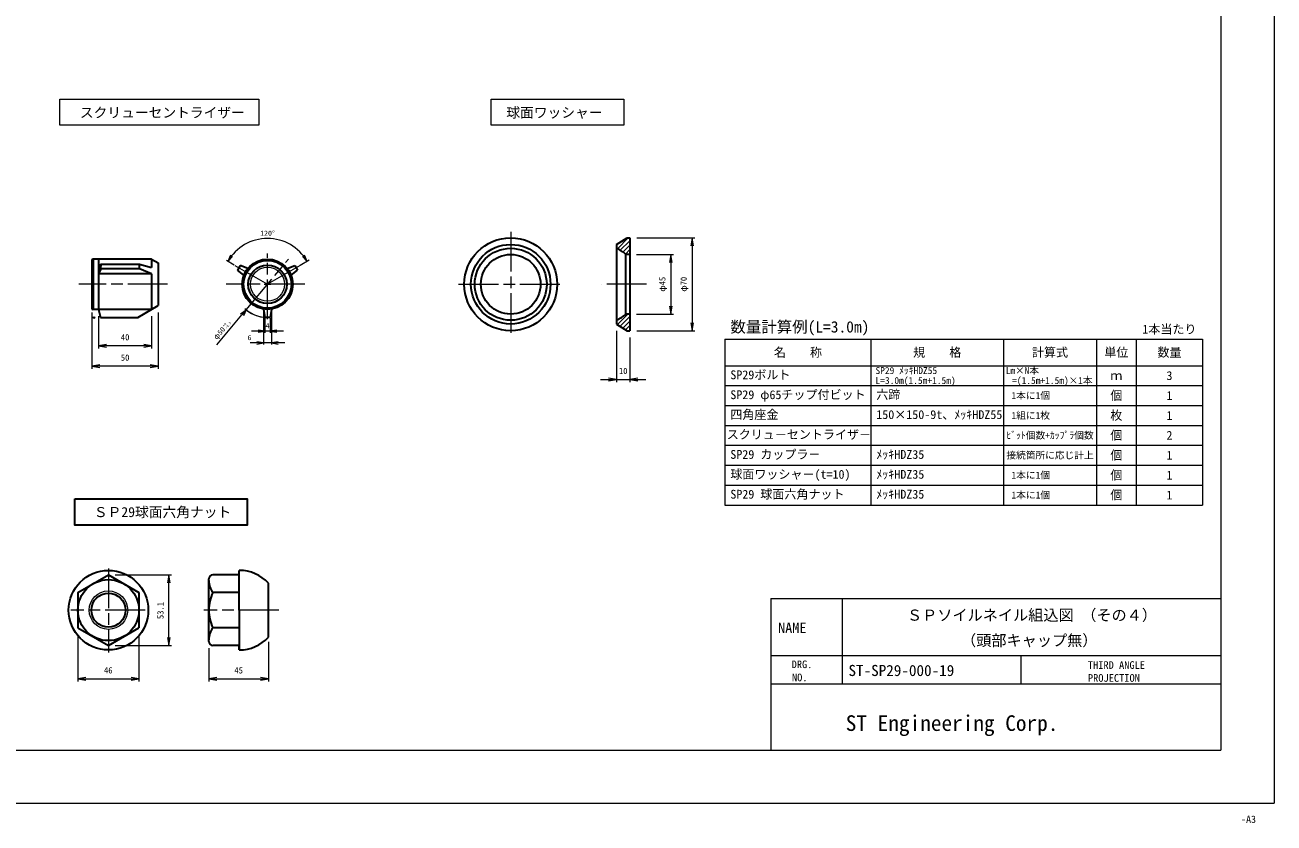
# Model space of a CAD drawing. Units: millimetres at full size, sheet at 1:2.5. Extents: x 3771 to 5451, y -1747 to -544.
# Drawn here: x 4510 to 5451, y -1747 to -1146 of the extents above; entities that cross this region are included whole.
import ezdxf
from ezdxf.enums import TextEntityAlignment as Align

# ---------------------------------------------------------------- set-up
doc = ezdxf.new("R2010")
doc.units = ezdxf.units.MM
doc.header["$LTSCALE"] = 2.5
doc.header["$PDMODE"] = 32
doc.header["$PDSIZE"] = 1.25
doc.linetypes.add('CHAIN', pattern=[18.5, 12, -1.5, 3.5, -1.5])
for name, color, linetype, lineweight in [('1外形線', 7, 'Continuous', 35), ('2細い実線', 3, 'Continuous', 20), ('4中心線', 1, 'CHAIN', 18), ('6寸法線', 4, 'Continuous', 18), ('7 枠・タイトル', 7, 'Continuous', 13), ('8 数量表', 7, 'Continuous', 13), ('Defpoints_9', 7, 'Continuous', 13), ('中心線', 1, 'CHAIN', 15), ('外形線', 7, 'Continuous', 35), ('寸法線', 4, 'Continuous', 13), ('細い実線', 3, 'Continuous', 20)]:
    doc.layers.add(name, color=color, linetype=linetype, lineweight=lineweight)
doc.styles.add('ＭＳ ゴシック', font='')
doc.styles.get('ＭＳ ゴシック').set_extended_font_data('MS Gothic')
pattern_1 = [(45, (4037.717, -1579.558), (-1.6838, 1.6838), [])]

# ---------------------------------------------------------------- blocks, each defined once
blk = doc.blocks.new('open_arrow')
at = {"color": 0, "linetype": 'Continuous', "lineweight": -2}
blk.add_lwpolyline([(7.5, 1.25), (0, 0), (7.5, -1.25)], dxfattribs=at)

msp = doc.modelspace()

# ---------------------------------------------------------------- hatches: boundary and pattern name
at = {"layer": '2細い実線'}
h = msp.add_hatch(dxfattribs=at)
h.set_pattern_fill('USER', color=256, style=0, pattern_type=2)
h.set_pattern_definition(pattern_1)
h.paths.add_polyline_path([(4955.68, -1311.141), (4955.68, -1314.03, -0.0702), (4962.68, -1318.641), (4965.68, -1318.641), (4965.68, -1306.141), (4963.68, -1306.141)])
h = msp.add_hatch(dxfattribs=at)
h.set_pattern_fill('USER', color=256, style=0, pattern_type=2)
h.set_pattern_definition(pattern_1)
h.paths.add_polyline_path([(4955.68, -1311.141), (4955.68, -1314.03, -0.0702), (4962.68, -1318.641), (4965.68, -1318.641), (4965.68, -1306.141), (4963.68, -1306.141)])
h = msp.add_hatch(dxfattribs=at)
h.set_pattern_fill('USER', color=256, style=0, pattern_type=2)
h.set_pattern_definition(pattern_1)
h.paths.add_polyline_path([(4965.68, -1363.641), (4962.68, -1363.641, -0.0702), (4955.68, -1368.253), (4955.68, -1371.141), (4963.68, -1376.141), (4965.68, -1376.141)])
h = msp.add_hatch(dxfattribs=at)
h.set_pattern_fill('USER', color=256, style=0, pattern_type=2)
h.set_pattern_definition(pattern_1)
h.paths.add_polyline_path([(4965.68, -1363.641), (4962.68, -1363.641, -0.0702), (4955.68, -1368.253), (4955.68, -1371.141), (4963.68, -1376.141), (4965.68, -1376.141)])

# ---------------------------------------------------------------- linework, layer by layer
at = {"layer": '1外形線'}
for p, q in [((4955.68, -1311.141), (4963.68, -1306.141)), ((4963.68, -1306.141), (4965.68, -1306.141)), ((4965.68, -1306.141), (4965.68, -1376.141)), ((4955.68, -1311.141), (4955.68, -1371.141)), ((4962.68, -1363.641), (4962.68, -1318.641)), ((4965.68, -1318.641), (4962.68, -1318.641)), ((4965.68, -1363.641), (4962.68, -1363.641)), ((4955.68, -1371.141), (4963.68, -1376.141)), ((4963.68, -1376.141), (4965.68, -1376.141)), ((4549.72, -1573.469), (4572.72, -1560.19)), ((4572.72, -1560.19), (4595.72, -1573.469)), ((4671.348, -1560.19), (4651.348, -1560.19)), ((4671.348, -1586.74), (4671.348, -1556.74)), ((4648.348, -1610.29), (4648.348, -1563.19)), ((4693.348, -1607.136), (4693.348, -1566.344)), ((4549.72, -1573.469), (4549.72, -1600.011)), ((4595.72, -1573.469), (4595.72, -1600.011)), ((4671.348, -1573.465), (4651.348, -1573.465)), ((4671.348, -1586.74), (4671.348, -1616.74)), ((4549.72, -1600.011), (4572.72, -1613.29)), ((4572.72, -1613.29), (4595.72, -1600.011)), ((4671.348, -1600.015), (4651.348, -1600.015)), ((4671.348, -1613.29), (4651.348, -1613.29)), ((4671.348, -1616.74), (4671.348, -1613.29))]:
    msp.add_line(p, q, dxfattribs=at)
msp.add_lwpolyline([(4547.363, -1502.837), (4677.363, -1502.837), (4677.363, -1522.643), (4547.363, -1522.643)], close=True, dxfattribs=at)
for centre, radius in [((4875.893, -1341.141), 35), ((4875.893, -1341.141), 30), ((4875.893, -1341.141), 27.1), ((4875.893, -1341.141), 22.5), ((4572.72, -1586.74), 30), ((4572.72, -1586.74), 22.993), ((4572.72, -1586.74), 12.85)]:
    msp.add_circle(centre, radius, dxfattribs=at)
for centre, radius, start, end in [((4942.837, -1341.141), 30, 48.59038, 64.65267), ((4942.837, -1341.141), 30, 295.34733, 311.40962), ((4651.348, -1563.19), 3, 90, 180), ((4671.348, -1586.74), 30, 42.83343, 90), ((4663.348, -1564.465), 15, 180, 216.8699), ((4679.219, -1586.74), 30.871, 154.53143, 180), ((4679.219, -1586.74), 30.871, 180, 205.46857), ((4663.348, -1609.015), 15, 143.1301, 180), ((4671.348, -1586.74), 30, 270, 317.16657), ((4651.348, -1610.29), 3, 180, 270)]:
    msp.add_arc(centre, radius, start, end, dxfattribs=at)
at = {"layer": '2細い実線'}
msp.add_circle((4572.72, -1586.74), 14.5, dxfattribs=at)
at = {"layer": '4中心線'}
for p, q in [((4875.893, -1301.597), (4875.893, -1380.686)), ((4617.227, -1341.141), (4550.352, -1341.141)), ((4836.634, -1341.141), (4915.151, -1341.141)), ((4978.338, -1341.141), (4944.468, -1341.141)), ((4572.72, -1555.283), (4572.72, -1618.598)), ((4600.352, -1586.74), (4544.252, -1586.74)), ((4701.024, -1586.74), (4644.495, -1586.74))]:
    msp.add_line(p, q, dxfattribs=at)
at = {"layer": '6寸法線'}
for p, q in [((4970.823, -1306.141), (5014.608, -1306.141)), ((5012.608, -1306.141), (5012.608, -1376.141)), ((4970.76, -1318.641), (4998.536, -1318.641)), ((4996.536, -1318.641), (4996.536, -1363.641)), ((4560.284, -1362.335), (4560.284, -1404.803)), ((4610.284, -1362.335), (4610.284, -1404.803)), ((4970.76, -1363.641), (4998.536, -1363.641)), ((4565.284, -1365.221), (4565.284, -1389.462)), ((4605.284, -1365.221), (4605.284, -1389.462)), ((4955.68, -1376.221), (4955.68, -1414.879)), ((4965.68, -1381.221), (4965.68, -1414.879)), ((4970.823, -1376.141), (5014.608, -1376.141)), ((4605.284, -1387.462), (4565.284, -1387.462)), ((4610.284, -1402.803), (4560.284, -1402.803)), ((4943.68, -1412.879), (4977.68, -1412.879)), ((4577.8, -1560.19), (4620.254, -1560.19)), ((4618.254, -1613.29), (4618.254, -1560.19)), ((4549.72, -1605.091), (4549.72, -1640.466)), ((4595.72, -1605.091), (4595.72, -1640.466)), ((4577.8, -1613.29), (4620.254, -1613.29)), ((4648.348, -1615.37), (4648.348, -1640.466)), ((4693.348, -1610.716), (4693.348, -1640.466)), ((4549.72, -1638.466), (4595.72, -1638.466)), ((4648.348, -1638.466), (4693.348, -1638.466))]:
    msp.add_line(p, q, dxfattribs=at)
for points in [[(4536.154, -1201.543), (4686.154, -1201.543), (4686.154, -1221.35), (4536.154, -1221.35)], [(4861.154, -1201.543), (4961.154, -1201.543), (4961.154, -1221.35), (4861.154, -1221.35)]]:
    msp.add_lwpolyline(points, close=True, dxfattribs=at)
at = {"layer": '7 枠・タイトル'}
for p, q in [((5411.154, -584.275), (5411.154, -1692.275)), ((5072.043, -1578.048), (5072.043, -1692.275)), ((5072.043, -1578.048), (5411.154, -1578.048)), ((5125.587, -1578.048), (5125.587, -1642.301)), ((5072.043, -1620.883), (5411.154, -1620.883)), ((5260.429, -1620.883), (5260.429, -1642.301)), ((5072.043, -1642.301), (5411.154, -1642.301)), ((3811.154, -1692.275), (5411.154, -1692.275))]:
    msp.add_line(p, q, dxfattribs=at)
at = {"layer": '8 数量表'}
for p, q in [((5037.327, -1382.496), (5037.327, -1507.496)), ((5037.327, -1382.496), (5397.327, -1382.496)), ((5147.327, -1382.496), (5147.327, -1507.496)), ((5247.327, -1382.496), (5247.327, -1507.496)), ((5317.327, -1382.496), (5317.327, -1507.496)), ((5347.327, -1382.496), (5347.327, -1507.496)), ((5397.327, -1382.496), (5397.327, -1507.496)), ((5037.327, -1402.496), (5397.327, -1402.496)), ((5037.327, -1417.496), (5397.327, -1417.496)), ((5037.327, -1417.496), (5397.327, -1417.496)), ((5037.327, -1432.496), (5397.327, -1432.496)), ((5037.327, -1447.496), (5397.327, -1447.496)), ((5037.327, -1462.496), (5397.327, -1462.496)), ((5037.327, -1477.496), (5397.327, -1477.496)), ((5037.327, -1492.496), (5397.327, -1492.496)), ((5037.327, -1507.496), (5397.327, -1507.496))]:
    msp.add_line(p, q, dxfattribs=at)
at = {"layer": 'Defpoints_9'}
for p in [(5451.154, -544.275), (3771.154, -1732.275)]:
    msp.add_line(p, (5451.154, -1732.275), dxfattribs=at)
at = {"layer": '中心線'}
for p, q in [((4692.594, -1367.485), (4692.594, -1317.866)), ((4668.012, -1326.949), (4692.594, -1341.141)), ((4676.558, -1360.321), (4708.476, -1322.145)), ((4717.175, -1326.949), (4692.594, -1341.141)), ((4720.741, -1341.141), (4661.326, -1341.141))]:
    msp.add_line(p, q, dxfattribs=at)
at = {"layer": '外形線'}
for p, q in [((4560.284, -1323.141), (4560.284, -1359.141)), ((4605.284, -1322.141), (4561.284, -1322.141)), ((4561.284, -1322.141), (4561.284, -1360.141)), ((4565.284, -1322.141), (4565.284, -1360.141)), ((4567.285, -1325.941), (4565.284, -1328.444)), ((4567.052, -1329.474), (4567.285, -1325.941)), ((4567.285, -1325.941), (4596.096, -1325.941)), ((4596.096, -1329.474), (4596.096, -1325.941)), ((4596.096, -1325.941), (4605.284, -1328.424)), ((4605.284, -1322.141), (4605.284, -1328.424)), ((4605.284, -1322.141), (4610.284, -1325.028)), ((4610.284, -1325.028), (4610.284, -1357.255)), ((4672.012, -1326.95), (4670.012, -1330.414)), ((4677.846, -1329.163), (4672.012, -1326.95)), ((4707.342, -1329.163), (4713.175, -1326.95)), ((4713.175, -1326.95), (4715.175, -1330.414)), ((4567.052, -1329.474), (4565.284, -1333.228)), ((4605.284, -1333.228), (4565.284, -1333.228)), ((4596.096, -1329.474), (4567.052, -1329.474)), ((4605.284, -1333.228), (4596.096, -1329.474)), ((4605.284, -1333.228), (4605.284, -1360.141)), ((4674.846, -1334.359), (4670.012, -1330.414)), ((4710.342, -1334.359), (4715.175, -1330.414)), ((4605.284, -1360.141), (4561.284, -1360.141)), ((4565.284, -1360.141), (4566.784, -1366.193)), ((4594.803, -1366.193), (4610.284, -1357.255)), ((4689.594, -1359.903), (4690.594, -1366.061)), ((4695.594, -1359.903), (4694.594, -1366.061)), ((4566.784, -1366.193), (4594.803, -1366.193)), ((4694.594, -1366.061), (4690.594, -1366.061))]:
    msp.add_line(p, q, dxfattribs=at)
for radius in [19, 18, 14.5]:
    msp.add_circle((4692.594, -1341.141), radius, dxfattribs=at)
for centre, start, end in [((4561.284, -1323.141), 90, 180), ((4561.284, -1359.141), 180, 270)]:
    msp.add_arc(centre, 1, start, end, dxfattribs=at)
at = {"layer": '寸法線'}
for p, q in [((4667.471, -1326.637), (4661.625, -1323.262)), ((4723.895, -1323.069), (4717.175, -1326.949)), ((4690.094, -1341.141), (4695.094, -1341.141)), ((4692.594, -1343.641), (4692.594, -1338.641)), ((4654.506, -1386.698), (4673.351, -1364.157)), ((4672.323, -1363.298), (4676.558, -1360.321)), ((4676.558, -1360.321), (4673.351, -1364.157)), ((4676.558, -1360.321), (4674.379, -1365.017)), ((4689.594, -1360.528), (4689.594, -1386.608)), ((4695.594, -1360.528), (4695.594, -1386.608)), ((4690.594, -1366.686), (4690.594, -1377.692)), ((4694.594, -1366.686), (4694.594, -1377.692)), ((4704.594, -1376.442), (4680.594, -1376.442)), ((4705.594, -1385.358), (4679.594, -1385.358))]:
    msp.add_line(p, q, dxfattribs=at)
for radius, start, end in [(34.509, 30, 150), (25, 227.23738, 263.97904), (25, 230.10217, 274.58857)]:
    msp.add_arc((4692.594, -1341.141), radius, start, end, dxfattribs=at)
msp.add_point((4561.784, -1366.193), dxfattribs=at)
at = {"layer": '細い実線'}
msp.add_circle((4692.594, -1341.141), 12.85, dxfattribs=at)

# ---------------------------------------------------------------- block references
at = {"layer": '6寸法線', "xscale": 0.8, "yscale": 0.8}
for p, rotation in [((5012.608, -1306.141), 270), ((4996.536, -1318.641), 270), ((4996.536, -1363.641), 90), ((5012.608, -1376.141), 90), ((4605.284, -1387.462), 180), ((4610.284, -1402.803), 180), ((4955.68, -1412.879), 180), ((4618.254, -1560.19), 270), ((4618.254, -1613.29), 90), ((4595.72, -1638.466), 180), ((4693.348, -1638.466), 180)]:
    msp.add_blockref('open_arrow', p, dxfattribs=dict(at, rotation=rotation))
for p in [(4565.284, -1387.462), (4560.284, -1402.803), (4965.68, -1412.879), (4549.72, -1638.466), (4648.348, -1638.466)]:
    msp.add_blockref('open_arrow', p, dxfattribs=at)
at = {"layer": '寸法線', "xscale": 0.667, "yscale": 0.667}
for p, rotation in [((4662.708, -1323.887), 55.8), ((4722.48, -1323.887), 124.2), ((4690.594, -1376.442), 180), ((4689.594, -1385.358), 180)]:
    msp.add_blockref('open_arrow', p, dxfattribs=dict(at, rotation=rotation))
for p in [(4694.594, -1376.442), (4695.594, -1385.358)]:
    msp.add_blockref('open_arrow', p, dxfattribs=at)

# ---------------------------------------------------------------- texts
at = {"layer": '6寸法線', "style": 'ＭＳ ゴシック'}
for s, p in [('スクリューセントライザー', (4675.512, -1211.726)), ('球面ワッシャー', (4945.087, -1211.726)), ('ＳＰ29球面六角ナット', (4665.274, -1512.818))]:
    msp.add_text(s, height=7.595, dxfattribs=at).set_placement(p, align=Align.MIDDLE_RIGHT)
for s, height, p in [('φ45', 4.692, (4990.136, -1341.141)), ('φ70', 4.692, (5006.208, -1341.141)), ('53.1', 4.747, (4611.854, -1587.011))]:
    msp.add_text(s, height=height, rotation=90, dxfattribs=at).set_placement(p, align=Align.MIDDLE_CENTER)
for s, height, p in [('40', 4.747, (4585.284, -1381.062)), ('50', 4.747, (4585.284, -1396.403)), ('10', 4.692, (4960.68, -1406.479)), ('46', 4.747, (4572.581, -1632.066)), ('45', 4.747, (4670.848, -1632.066))]:
    msp.add_text(s, height=height, dxfattribs=at).set_placement(p, align=Align.MIDDLE_CENTER)
at = {"layer": '7 枠・タイトル', "style": 'ＭＳ ゴシック'}
for s, height, p in [('ＳＰソイルネイル組込図 （その４）', 8.374, (5174.535, -1597.193)), ('NAME', 7.851, (5077.397, -1606.326)), ('（頭部キャップ無）', 8.374, (5215.285, -1616.242)), ('DRG.', 5.757, (5087.602, -1632.179)), ('ST-SP29-000-19', 8.374, (5130.431, -1638.909)), ('THIRD ANGLE', 5.757, (5310.854, -1632.709)), ('  NO.', 5.757, (5080.013, -1642.069)), ('PROJECTION', 5.757, (5310.905, -1642.458)), ('ST Engineering Corp.', 11.78, (5128.383, -1681.303))]:
    msp.add_text(s, height=height, dxfattribs=at).set_placement(p, align=Align.BOTTOM_LEFT)
at = {"layer": '8 数量表', "style": 'ＭＳ ゴシック'}
for s, height, p in [('数量計算例(L=3.0m)', 8.545, (5041.399, -1380.059)), ('SP29ボルト', 6.646, (5041.399, -1414.695)), ('SP29 φ65チップ付ビット', 6.646, (5041.399, -1429.695)), ('六蹄', 6.646, (5151.399, -1429.695)), ('四角座金', 6.646, (5041.399, -1444.695)), ('150×150-9t、ﾒｯｷHDZ55', 6.646, (5151.399, -1444.695)), ('スクリュ－セントライザ－', 6.646, (5038.681, -1459.695)), ('SP29 カップラ－', 6.646, (5041.399, -1474.695)), ('ﾒｯｷHDZ35', 6.646, (5151.399, -1474.695)), ('球面ワッシャ－(t=10)', 6.646, (5041.399, -1489.695)), ('ﾒｯｷHDZ35', 6.646, (5151.399, -1489.695)), ('SP29 球面六角ナット', 6.646, (5041.399, -1504.695)), ('ﾒｯｷHDZ35', 6.646, (5151.399, -1504.695))]:
    msp.add_text(s, height=height, dxfattribs=at).set_placement(p, align=Align.BOTTOM_LEFT)
for s, height, p in [('1本当たり', 6.646, (5372.327, -1374.996)), ('名\u3000  称', 6.646, (5092.327, -1392.496)), ('規\u3000\u3000格', 6.646, (5197.327, -1392.496)), ('計算式', 6.646, (5282.327, -1392.496)), ('単位', 6.646, (5332.327, -1392.496)), ('数量', 6.646, (5372.327, -1392.496)), ('SP29 ﾒｯｷHDZ55', 5.222, (5174.04, -1406.168)), ('L=3.0m(1.5m+1.5m)', 5.222, (5181.031, -1413.668)), (' =(1.5m+1.5m)×1本', 5.222, (5282.327, -1413.668)), ('ｍ', 6.646, (5332.327, -1409.996)), ('3', 6.646, (5372.327, -1409.996)), ('個', 6.646, (5332.327, -1424.996)), ('1', 6.646, (5372.327, -1424.996)), ('枚', 6.646, (5332.327, -1439.996)), ('1', 6.646, (5372.327, -1439.996)), ('ﾋﾞｯﾄ個数+ｶｯﾌﾟﾗ個数', 5.222, (5282.327, -1454.996)), ('個', 6.646, (5332.327, -1454.996)), ('個', 6.646, (5332.327, -1454.996)), ('2', 6.646, (5372.327, -1454.996)), ('接続箇所に応じ計上', 5.222, (5282.327, -1469.996)), ('個', 6.646, (5332.327, -1469.996)), ('1', 6.646, (5372.327, -1469.996)), ('個', 6.646, (5332.327, -1484.996)), ('1', 6.646, (5372.327, -1484.996)), ('個', 6.646, (5332.327, -1499.996)), ('1', 6.646, (5372.327, -1499.996))]:
    msp.add_text(s, height=height, dxfattribs=at).set_placement(p, align=Align.MIDDLE_CENTER)
for s, p in [('Lm×N本', (5274.04, -1406.168)), ('1本に1個', (5282.327, -1424.996)), ('1組に1枚', (5282.327, -1439.996)), ('1本に1個', (5282.327, -1484.996)), ('1本に1個', (5282.327, -1499.996))]:
    msp.add_text(s, height=5.222, dxfattribs=at).set_placement(p, align=Align.MIDDLE_RIGHT)
at = {"layer": 'Defpoints_9', "style": 'ＭＳ ゴシック'}
msp.add_text('-A3', height=5.499, dxfattribs=at).set_placement((5426.347, -1748.731), align=Align.BOTTOM_LEFT)
at = {"layer": '寸法線', "style": 'ＭＳ ゴシック'}
for s, p in [('120°', (4692.594, -1302.632)), ('4', (4692.594, -1372.442)), ('6', (4679.046, -1381.358))]:
    msp.add_text(s, height=3.798, dxfattribs=at).set_placement(p, align=Align.MIDDLE_CENTER)
for s, height, p in [('+0', 1.899, (4660.37, -1373.842)), ('-0.3', 1.899, (4662.17, -1375.342)), ('φ50', 3.798, (4655.247, -1383.967))]:
    msp.add_text(s, height=height, rotation=50.102, dxfattribs=at).set_placement(p, align=Align.BOTTOM_LEFT)

doc.saveas('drawing.dxf')
